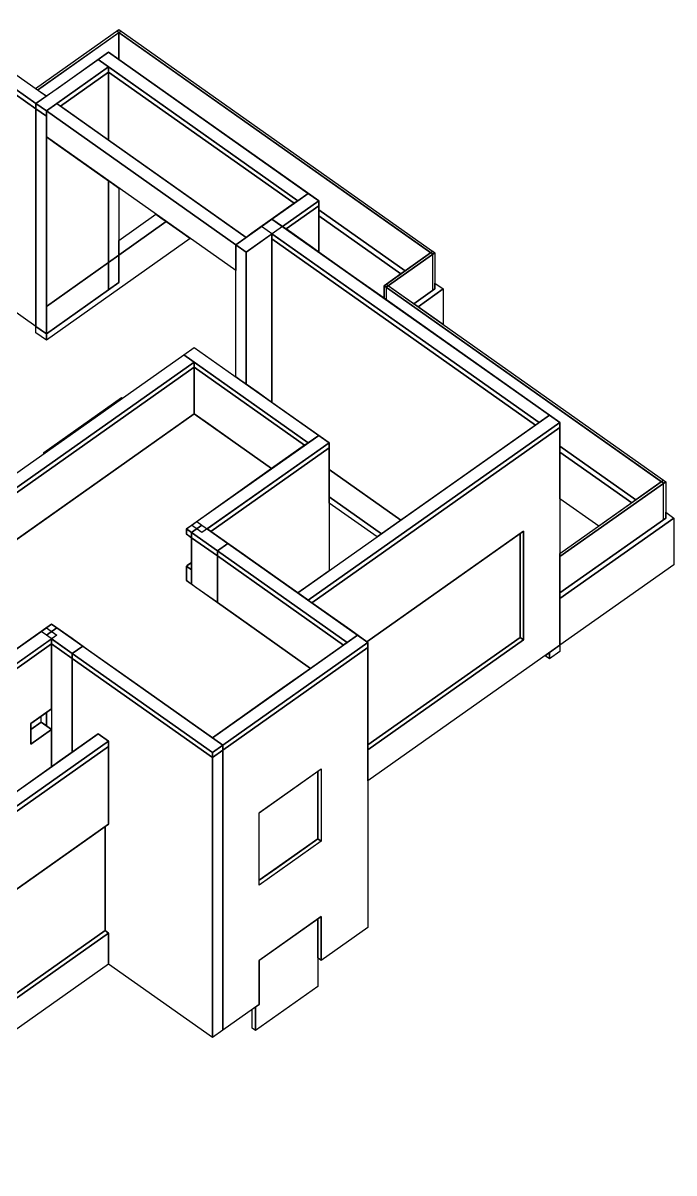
# Model space of a CAD drawing. Extents: x -28991 to 7566, y 11015 to 38494.
# Drawn here: x -1308 to 7566, y 22703 to 38394 of the extents above; entities that cross this region are included whole.
import ezdxf

# ---------------------------------------------------------------- set-up
doc = ezdxf.new("R2010")
doc.units = 0
doc.header["$LTSCALE"] = 1000
doc.header["$MEASUREMENT"] = 0
doc.layers.add('AE-FLOR', color=151, linetype='CONTINUOUS')

msp = doc.modelspace()

# ---------------------------------------------------------------- linework, layer by layer
at = {"layer": 'AE-FLOR', "linetype": 'Continuous'}
for points in [[(-2545.5843, 38293.6522), (-2404.163, 38393.6522), (-989.9494, 37393.6522), (-1131.3708, 37293.6522)], [(-1123.6749, 37488.2104), (-1139.0158, 37499.0581), (0, 38304.4639), (28.2843, 38284.4639), (-1110.7315, 37479.0581)], [(-28.2843, 38284.4639), (0, 38304.4639), (4306.2803, 35259.4639), (4277.996, 35239.4639)], [(-1414.2135, 37422.9416), (-1414.2135, 37493.6522), (-1467.2465, 37531.1522), (-1555.6349, 37593.6522), (-1589.4397, 37569.7486), (-1605.6348, 37558.2969), (-2474.8737, 38172.9415), (-2474.8737, 38243.6522), (-1467.2465, 37531.1522), (-1414.2135, 37493.6522), (-1414.2135, 37493.6522), (-1131.3708, 37293.6522), (-1131.3708, 37222.9415)], [(-1110.7315, 37479.0581), (0, 38264.4639), (0, 37893.6522), (-141.4214, 37993.6522), (-830.6545, 37506.2907), (-989.9494, 37393.6522)], [(2722.3611, 35844.4891), (2722.3611, 35968.6522), (1051.9343, 37149.8223), (0, 37893.6522), (0, 38264.4639), (4249.7118, 35259.4639), (4247.2095, 35257.6945), (3899.7118, 35011.9765)], [(-282.8427, 37893.6522), (-141.4214, 37993.6522), (2580.9398, 36068.6522), (2439.5184, 35968.6522)], [(-1131.3708, 37293.6522), (-282.8427, 37893.6522), (-141.4214, 37793.6522), (-989.9494, 37193.6522)], [(-839.673, 37287.3907), (-848.5281, 37293.6522), (-141.4214, 37793.6522), (-141.4214, 37722.9415), (-798.5281, 37258.2968)], [(-798.5281, 37258.2968), (-141.4214, 37722.9415), (-141.4214, 36793.6522)], [(-141.4214, 37722.9415), (-141.4214, 37793.6522), (2439.5184, 35968.6522), (2390.4202, 35933.9345), (2389.5184, 35933.2968)], [(-141.4214, 36793.6522), (-141.4214, 37722.9415), (2389.5184, 35933.2968), (1812.3115, 35525.1499), (1732.4116, 35468.6521)], [(-2474.8737, 35203.0931), (-2474.8737, 36460.8095), (-2029.9264, 36775.4347), (-1414.2135, 37210.8095), (-1414.2135, 37422.9416), (-1131.3708, 37222.9415), (-1131.3708, 34253.0931)], [(-1131.3708, 37222.9415), (-1131.3708, 37293.6522), (-989.9494, 37193.6522), (-989.9494, 37122.9415)], [(-1131.3708, 34253.0931), (-1131.3708, 37222.9415), (-989.9494, 37122.9415), (-989.9494, 34153.0931)], [(-989.9495, 37193.6522), (-848.5281, 37293.6522), (1732.4116, 35468.6522), (1590.9902, 35368.6522)], [(-989.9494, 36840.0988), (-989.9495, 37193.6522), (1590.9902, 35368.6522), (1590.9902, 35015.0988)], [(-989.9494, 36840.0988), (-854.3446, 36744.2117), (-141.4214, 36240.0988), (-141.4214, 34753.093), (-989.9494, 34153.0931)], [(-141.4214, 36240.0988), (-106.4892, 36215.3981), (0, 36140.0988), (0, 34853.093), (-141.4214, 34753.093)], [(2085.965, 35718.6522), (2580.9398, 36068.6522), (2722.3611, 35968.6522), (2227.3864, 35618.6522)], [(2272.799, 35586.5406), (2227.3864, 35618.6522), (2722.3611, 35968.6522), (2722.3611, 35897.9415), (2277.3864, 35583.2968)], [(0, 35227.8596), (0, 35427.8596), (503.6292, 35783.9792), (589.6818, 35723.1308), (645.0505, 35683.9792), (0, 35227.8596), (0, 35227.8596), (-989.9495, 34527.8596)], [(2637.485, 35328.6686), (2277.3864, 35583.2968), (2722.3611, 35897.9415), (2722.3611, 35268.6522)], [(2722.3611, 35764.4891), (2722.3611, 35844.4891), (3899.7118, 35011.9765), (3843.1432, 34971.9765)], [(-989.9494, 34153.0931), (0, 34853.093), (0, 35227.8596), (645.0505, 35683.9792), (870.0182, 35524.903), (970.0505, 35454.1695), (-989.9495, 34068.2402)], [(1590.9907, 35368.6525), (2085.9654, 35718.6525), (2227.3868, 35618.6525), (1732.4121, 35268.6525)], [(1944.5436, 35618.6522), (2085.965, 35718.6522), (5868.9863, 33043.6522), (5727.5649, 32943.6522)], [(3191.7048, 34936.7761), (2722.3611, 35268.6522), (2722.3611, 35764.4891), (3843.1432, 34971.9765), (3613.3157, 34809.4639), (3613.3157, 34638.6522)], [(1896.3759, 33351.24), (1732.4121, 33467.18), (1732.4121, 35268.6525), (2085.965, 35518.6522), (2085.965, 33217.1803)], [(2085.965, 35447.9415), (2085.965, 35518.6522), (5727.5649, 32943.6522), (5678.2172, 32908.758), (5677.5649, 32908.2968)], [(1590.9902, 35368.6522), (1590.9907, 35368.6514), (1590.9907, 35015.0992), (1590.9902, 35015.0988)], [(1648.6226, 33526.4281), (1590.9907, 33567.18), (1590.9907, 35368.6525), (1732.4121, 35268.6525), (1732.4121, 33467.18)], [(2863.7825, 31928.093), (2863.7825, 32667.1803), (2085.965, 33217.1803), (2085.965, 35447.9415), (5677.5649, 32908.2968), (4345.0277, 31966.0507), (3577.5649, 31423.3726)], [(3613.3157, 34809.4639), (4277.996, 35279.4639), (4306.2803, 35259.4639), (3641.5999, 34789.4639)], [(3889.4003, 34654.2426), (3669.8842, 34809.4639), (3641.5999, 34789.4639), (4306.2803, 35259.4639), (4306.2803, 34764.4891), (4019.8842, 34561.9765)], [(4277.996, 35239.4639), (4306.2803, 35259.4639), (4306.2803, 34764.4891), (4277.996, 34744.4891)], [(4019.8842, 34561.9765), (4306.2803, 34764.4891), (4306.2803, 34844.4891), (4419.4174, 34764.4891), (4076.4527, 34521.9765)], [(3613.3157, 34809.4639), (3641.5999, 34829.4639), (7452.9055, 32134.4639), (7424.6212, 32114.4639)], [(3631.8393, 34625.554), (3613.3157, 34638.6522), (3613.3157, 34809.4639), (3641.5999, 34789.4639), (3641.5999, 34618.6522)], [(6010.4076, 32619.4891), (6010.4076, 32943.6522), (3613.3157, 34638.6522), (3613.3157, 34809.4639), (7396.3369, 32134.4639), (7393.4769, 32132.4415), (7046.3369, 31886.9765)], [(4218.5133, 34421.5245), (4076.4527, 34521.9765), (4419.4174, 34764.4891), (4419.4174, 34279.4639)], [(-1131.3708, 34168.2402), (-1131.3708, 34253.0931), (-1016.058, 34171.5546), (-989.9495, 34153.0931), (-989.9495, 34068.2402)], [(883.8835, 33867.1803), (1025.3048, 33967.1803), (2722.3611, 32767.1803), (2580.9398, 32667.1803)], [(-4277.9959, 30217.1804), (883.8835, 33867.1803), (1025.3048, 33767.1803), (-4136.5745, 30117.1804)], [(-4136.5745, 30117.1804), (1025.3048, 33767.1803), (1025.3048, 33696.4696), (-4086.5745, 30081.8251)], [(1025.3048, 33696.4696), (1025.3048, 33767.1803), (2580.9398, 32667.1803), (2532.3707, 32632.8368), (2530.9398, 32631.825)], [(-3965.8638, 29996.4697), (-4032.1847, 30043.3657), (-4052.0827, 30057.4357), (-4073.5625, 30072.6242), (-4076.31, 30074.5669), (-4086.5745, 30081.8251), (1025.3048, 33696.4696), (1025.3048, 33060.0735), (851.7423, 32937.3463), (-1494.5665, 31278.2554), (-1957.4001, 30950.9827), (-3034.2456, 30189.5379), (-3272.8941, 30020.7879), (-3500.1785, 29860.0736), (-3636.5745, 29763.627)], [(1553.7741, 32686.3893), (1218.8288, 32923.2314), (1025.3048, 33060.0735), (1025.3048, 33696.4696), (2530.9398, 32631.825), (2080.9398, 32313.6269)], [(-1025, 32533.2968), (35, 33283.2968), (45, 33275.2386), (-995, 32538.669), (-1015, 32525.2386)], [(-1025, 32533.2968), (35, 33283.2968), (45, 33275.2386), (-995, 32538.669), (-1015, 32525.2386)], [(-1025, 32533.2968), (35, 33283.2968), (45, 33275.2386), (-995, 32538.669), (-1015, 32525.2386)], [(-1025, 32533.2968), (35, 33283.2968), (45, 33275.2386), (-995, 32538.669), (-1015, 32525.2386)], [(-1025, 32533.2968), (35, 33283.2968), (45, 33275.2386), (-995, 32538.669), (-1015, 32525.2386)], [(175, 29417.0825), (-420, 29838.627), (-640, 29995.7618), (-920, 30192.1803), (-1420, 29836.7814), (-2580, 29017.1804), (-3635, 29763.627), (1025, 33060.0735), (2080, 32313.6269), (955, 31516.2862), (920, 31492.1803), (920, 31421.4697), (950, 31401.1592), (990, 31371.4697), (990, 31033.0635), (930, 30989.8132), (920, 30983.0634), (920, 30785.0735), (1345, 30485.0736), (2610, 29588.627), (2190, 29292.0983), (1275, 28642.1803)], [(175, 29417.0825), (-420, 29838.627), (-640, 29995.7618), (-920, 30192.1803), (-1420, 29836.7814), (-2580, 29017.1804), (-3635, 29763.627), (1025, 33060.0735), (2080, 32313.6269), (955, 31516.2862), (920, 31492.1803), (920, 31421.4697), (950, 31401.1592), (990, 31371.4697), (990, 31033.0635), (930, 30989.8132), (920, 30983.0634), (920, 30785.0735), (1345, 30485.0736), (2610, 29588.627), (2190, 29292.0983), (1275, 28642.1803)], [(175, 29417.0825), (-420, 29838.627), (-640, 29995.7618), (-920, 30192.1803), (-1420, 29836.7814), (-2580, 29017.1804), (-3635, 29763.627), (1025, 33060.0735), (2080, 32313.6269), (955, 31516.2862), (920, 31492.1803), (920, 31421.4697), (950, 31401.1592), (990, 31371.4697), (990, 31033.0635), (930, 30989.8132), (920, 30983.0634), (920, 30785.0735), (1345, 30485.0736), (2610, 29588.627), (2190, 29292.0983), (1275, 28642.1803)], [(175, 29417.0825), (-420, 29838.627), (-640, 29995.7618), (-920, 30192.1803), (-1420, 29836.7814), (-2580, 29017.1804), (-3635, 29763.627), (1025, 33060.0735), (2080, 32313.6269), (955, 31516.2862), (920, 31492.1803), (920, 31421.4697), (950, 31401.1592), (990, 31371.4697), (990, 31033.0635), (930, 30989.8132), (920, 30983.0634), (920, 30785.0735), (1345, 30485.0736), (2610, 29588.627), (2190, 29292.0983), (1275, 28642.1803)], [(175, 29417.0825), (-420, 29838.627), (-640, 29995.7618), (-920, 30192.1803), (-1420, 29836.7814), (-2580, 29017.1804), (-3635, 29763.627), (1025, 33060.0735), (2080, 32313.6269), (955, 31516.2862), (920, 31492.1803), (920, 31421.4697), (950, 31401.1592), (990, 31371.4697), (990, 31033.0635), (930, 30989.8132), (920, 30983.0634), (920, 30785.0735), (1345, 30485.0736), (2610, 29588.627), (2190, 29292.0983), (1275, 28642.1803)], [(2558.8464, 30532.8027), (2438.4777, 30617.9163), (5868.9863, 33043.6522), (6010.4076, 32943.6522), (2579.8991, 30517.9163)], [(2621.9344, 30488.1928), (2579.8991, 30517.9163), (6010.4076, 32943.6522), (6010.4076, 32872.9415), (2629.8991, 30482.5609)], [(3394.1126, 28477.3925), (5515.433, 29977.3925), (5515.433, 31462.2814), (3379.8991, 29952.2309), (3160.2572, 30107.5411), (2629.8991, 30482.5609), (6010.4076, 32872.9415), (6010.4076, 29903.093), (3394.1126, 28053.0931)], [(989.9496, 31542.1803), (2722.3611, 32767.1803), (2863.7825, 32667.1803), (1131.3709, 31442.1803)], [(1248.6954, 31459.2194), (1202.0816, 31492.1803), (2863.7825, 32667.1803), (2863.7825, 32596.4696), (1252.0816, 31456.825)], [(-1025, 32533.2968), (-1015, 32525.2386), (-1025, 32517.1803)], [(-1025, 32533.2968), (-1015, 32525.2386), (-1025, 32517.1803)], [(-1025, 32533.2968), (-1015, 32525.2386), (-1025, 32517.1803)], [(-1025, 32533.2968), (-1015, 32525.2386), (-1025, 32517.1803)], [(-1025, 32533.2968), (-1015, 32525.2386), (-1025, 32517.1803)], [(1754.7684, 31101.3718), (1692.5909, 31145.3379), (1252.0816, 31456.825), (2863.7825, 32596.4696), (2863.7825, 30918.6522), (2588.7304, 30724.161), (2438.4777, 30617.9163)], [(6010.4076, 32539.4891), (6010.4076, 32619.4891), (7046.3369, 31886.9765), (6989.7684, 31846.9765)], [(6010.4076, 31903.093), (6010.4076, 32539.4891), (6989.7684, 31846.9765), (6618.8004, 31584.6625), (6539.7684, 31528.7784)], [(2863.7825, 32302.8594), (2863.7825, 32302.8596), (3842.5649, 31610.7559), (3842.5647, 31610.7558)], [(6010.4076, 31154.4639), (7424.6212, 32154.4639), (7452.9055, 32134.4639), (6010.4076, 31114.4639)], [(6010.4076, 31114.4639), (7452.9055, 32134.4639), (7452.9055, 31639.4891), (6010.4076, 30619.4891)], [(7424.6212, 32114.4639), (7452.9055, 32134.4639), (7452.9055, 31639.4891), (7424.6212, 31619.4891)], [(2863.7825, 31843.24), (2863.7825, 31928.093), (3577.5649, 31423.3726), (3517.5648, 31380.9461)], [(6010.4076, 30619.4891), (6576.0931, 31019.4891), (7452.9055, 31639.4891), (7452.9055, 31719.4891), (7566.0426, 31639.4891), (6010.4076, 30539.4891)], [(919.2389, 31492.1803), (1060.6602, 31592.1803), (1131.3709, 31542.1803), (989.9496, 31442.1803)], [(989.9496, 31442.1803), (1131.3709, 31542.1803), (1484.9243, 31292.1803), (1343.503, 31192.1803)], [(6010.4076, 30539.4891), (7566.0426, 31639.4891), (7566.0426, 31003.093), (6010.4076, 29903.093)], [(919.2389, 31421.4697), (919.2389, 31492.1803), (989.9496, 31442.1803), (989.9496, 31371.4697)], [(989.9496, 31371.4697), (989.9496, 31442.1803), (1343.503, 31192.1803), (1343.503, 31121.4697)], [(3394.1126, 29942.1803), (3379.8991, 29952.2309), (5468.0568, 31428.7814), (5468.0568, 30010.8925), (5467.9726, 30010.833), (3394.1126, 28544.3925)], [(5468.0568, 30010.8925), (5468.0568, 31428.7814), (5515.433, 31462.2814), (5515.433, 29977.3925)], [(1048.8751, 30693.4069), (989.9496, 30735.0736), (989.9496, 31371.4697), (1343.503, 31121.4697), (1343.503, 30485.0736)], [(1343.503, 31192.1803), (1484.9243, 31292.1803), (3252.6913, 30042.1803), (3111.2699, 29942.1803)], [(1343.503, 31121.4697), (1343.503, 31192.1803), (3111.2699, 29942.1803), (3062.6452, 29907.7975), (3061.2699, 29906.825)], [(1638.1308, 30276.7402), (1343.503, 30485.0736), (1343.503, 31121.4697), (3061.2699, 29906.825), (2611.2699, 29588.627)], [(919.2387, 30983.0634), (989.9496, 31033.0635), (989.9496, 30933.0635)], [(961.6652, 30755.0736), (919.2387, 30785.0737), (919.2387, 30983.0634), (989.9496, 30933.0633), (989.9496, 30735.0736)], [(-2580.9396, 29017.1804), (-989.9494, 30142.1803), (-848.5281, 30042.1803), (-2439.5183, 28917.1804)], [(-1060.6601, 30092.1803), (-919.2387, 30192.1803), (-848.5281, 30142.1803), (-989.9494, 30042.1803)], [(-989.9494, 30042.1803), (-848.5281, 30142.1803), (-494.9747, 29892.1803), (-636.396, 29792.1803)], [(-2439.5183, 28917.1804), (-919.2387, 29992.1803), (-919.2387, 29921.4697), (-2439.5183, 28846.4697)], [(-919.2387, 29921.4697), (-919.2387, 29992.1803), (-636.396, 29792.1803), (-636.396, 29721.4697)], [(1272.7923, 28642.1803), (3252.6913, 30042.1803), (3394.1126, 29942.1803), (1414.2136, 28542.1803)], [(3394.1126, 28544.3925), (5468.0568, 30010.8925), (5515.433, 29977.3925), (3394.1126, 28477.3925)], [(-2439.5183, 28846.4697), (-919.2387, 29921.4697), (-919.2387, 29037.5862), (-1202.0815, 28837.5862), (-1202.0815, 28554.7788), (-919.2387, 28754.7788), (-919.2387, 28243.6522), (-1430.3471, 27882.244), (-1594.6319, 27766.0771), (-1731.4437, 27669.3366), (-1841.6393, 27591.4165), (-1921.231, 27535.1367), (-2274.487, 27285.347), (-2295.7033, 27270.3448), (-2439.5183, 27168.6523)], [(-919.2387, 28754.7788), (-989.9494, 28804.7788), (-989.9494, 28987.5862), (-919.2387, 29037.5862), (-919.2387, 29921.4697), (-636.396, 29721.4697), (-636.396, 28443.6522), (-772.5399, 28347.3839), (-919.2387, 28243.6522)], [(-636.396, 29792.1803), (-494.9747, 29892.1803), (1414.2136, 28542.1803), (1272.7923, 28442.1803)], [(1414.2136, 28542.1803), (3394.1126, 29942.1803), (3394.1126, 29871.4697), (1414.2136, 28471.4697)], [(1414.2136, 28471.4697), (3394.1126, 29871.4697), (3394.1126, 26053.0931), (2757.7165, 25603.0931), (2757.7165, 26204.1338), (1909.1884, 25604.1338), (1909.1884, 25003.0931), (1414.2136, 24653.0931)], [(5868.9858, 29803.0927), (5984.2987, 29884.6312), (6010.4072, 29903.0927), (6010.4072, 29818.2401), (5868.9858, 29718.2401)], [(-636.396, 29721.4697), (-636.396, 29792.1803), (1272.7923, 28442.1803), (1272.7923, 28371.4697)], [(-141.4214, 25553.0931), (-141.4214, 25977.3924), (-188.7975, 26010.8923), (-188.7975, 27428.7813), (-141.4214, 27462.2813), (-141.4214, 28593.6521), (-282.8428, 28693.6521), (-636.396, 28443.6522), (-636.396, 29721.4697), (1272.7923, 28371.4697), (1272.7923, 24553.0931)], [(5808.986, 29760.6664), (5813.5748, 29763.9112), (5868.9858, 29803.0927), (5868.9858, 29718.2401)], [(-1060.6601, 28854.7788), (-1060.6601, 28937.5862), (-1002.0772, 28979.0106), (-919.2387, 29037.5862), (-919.2387, 28754.7788)], [(-1202.0815, 28837.5862), (-989.9494, 28987.5862), (-989.9494, 28804.7788), (-1060.6601, 28854.7788), (-1202.0815, 28754.7788)], [(-1202.0815, 28754.7788), (-1060.6601, 28854.7788), (-919.2387, 28754.7788), (-1202.0815, 28554.7788)], [(-4313.3514, 25843.6522), (-282.8428, 28693.6521), (-141.4214, 28593.6521), (-4171.93, 25743.6522)], [(-4171.93, 25743.6522), (-141.4214, 28593.6521), (-141.4214, 28522.9414), (-4171.93, 25672.9415)], [(-4171.93, 25672.9415), (-141.4214, 28522.9414), (-141.4214, 27462.2813), (-3676.9552, 24962.2814), (-3676.9552, 23477.3925), (-141.4214, 25977.3924), (-141.4214, 25553.093), (-4171.93, 22703.093)], [(1272.7923, 28442.1803), (1414.2136, 28542.1803), (1414.2136, 28471.4697), (1272.7923, 28371.4697)], [(1272.7923, 28371.4697), (1414.2136, 28471.4697), (1414.2136, 24653.0931), (1272.7923, 24553.0931)], [(1909.1884, 27619.3881), (2757.7165, 28219.3881), (2757.7165, 27229.474), (1909.1884, 26629.474)], [(1909.1884, 27619.3881), (1919.2408, 27626.4963), (2710.3404, 28185.8881), (2710.3404, 27262.974), (2710.3101, 27262.9526), (1909.1884, 26696.474)], [(2710.3404, 27262.974), (2710.3404, 28185.8881), (2757.7165, 28219.3881), (2757.7165, 27229.474)], [(-3676.9552, 24962.2814), (-348.3213, 27315.9809), (-188.7975, 27428.7813), (-188.7975, 26010.8923), (-2539.9275, 24348.3924), (-3676.9552, 23544.3925)], [(1909.1884, 26696.474), (2146.0691, 26863.974), (2710.3404, 27262.974), (2757.7165, 27229.474), (1909.1884, 26629.474)], [(2710.3404, 25636.5931), (2710.3404, 26170.6338), (2757.7165, 26204.1338), (2757.7165, 25603.0931)], [(1861.8122, 24969.5931), (1909.1884, 25003.0931), (1909.1884, 25604.1338), (1919.2408, 25611.2419), (2710.3404, 26170.6338), (2710.3404, 25247.6843), (1861.8122, 24647.6843)], [(-3676.9552, 23544.3925), (-2539.9275, 24348.3924), (-188.7976, 26010.8924), (-141.4214, 25977.3924), (-3676.9552, 23477.3925)], [(1815.1432, 24680.6843), (1815.1432, 24936.5931), (1847.5851, 24959.5329), (1861.8122, 24969.5931), (1861.8122, 24647.6843)], [(1815.1573, 24680.6743), (1815.1573, 24936.6031), (1847.5799, 24959.5293), (1861.7981, 24969.5831), (1861.7981, 24647.6943)]]:
    msp.add_lwpolyline(points, close=True, dxfattribs=at)

doc.saveas('drawing.dxf')
